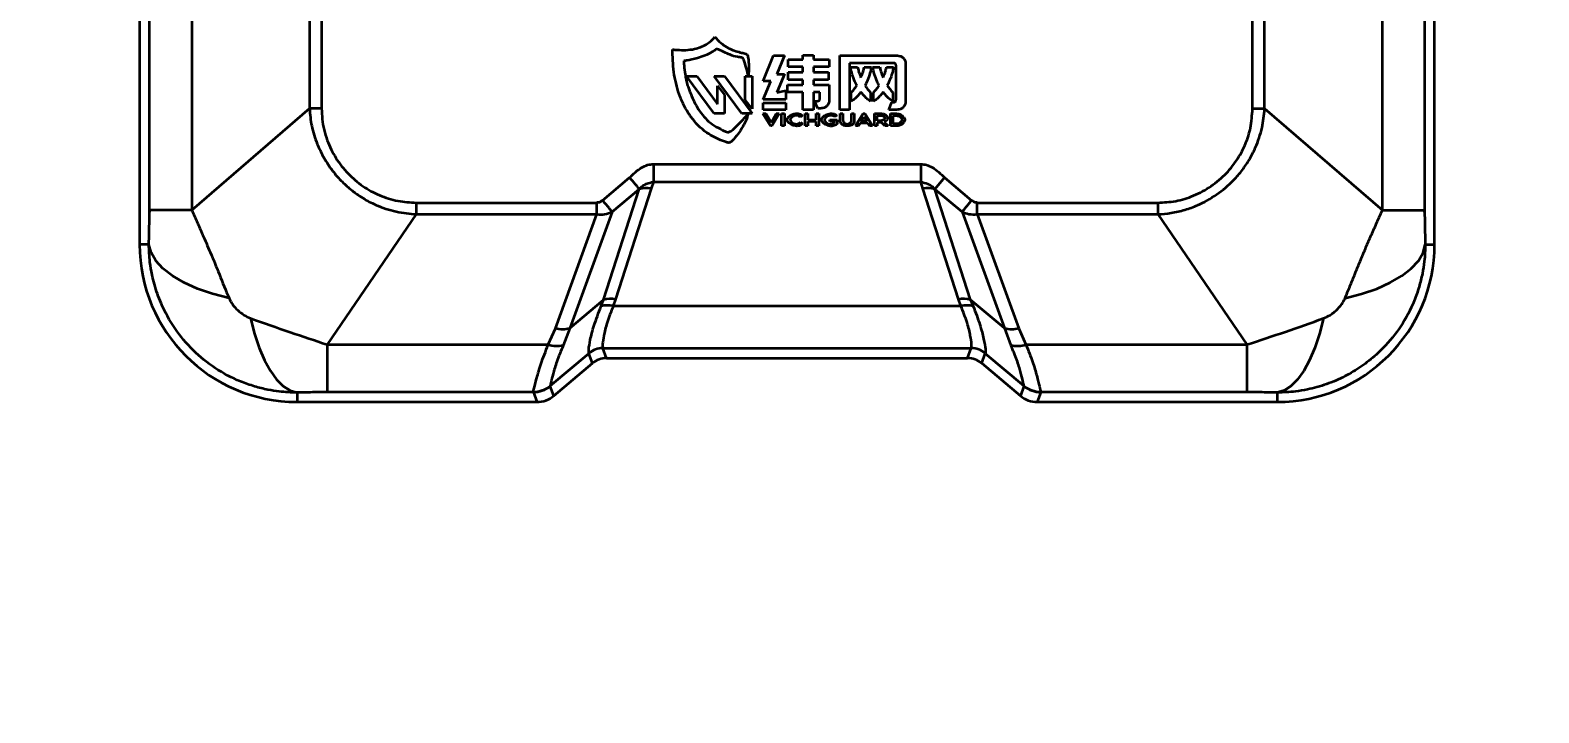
# Model space of a CAD drawing. Header units: millimetres. Extents: x 0 to 420, y 0 to 297.
# Drawn here: x 241.74 to 243.464, y 172.693 to 173.472 of the extents above; entities that cross this region are included whole.
import ezdxf

# ---------------------------------------------------------------- set-up
doc = ezdxf.new("R2010")
doc.units = ezdxf.units.MM
doc.layers.add('尺寸线层', color=150, linetype='Continuous')
doc.styles.add('SLDTEXTSTYLE2', font='TXT', dxfattribs={"width": 0.7})
doc.dimstyles.new('SLDDIMSTYLE0', dxfattribs={"dimtxt": 3.5, "dimasz": 3.302, "dimexe": 0, "dimexo": 0.0625, "dimgap": 0.875, "dimtad": 1, "dimdec": 1, "dimlfac": 100, "dimrnd": 1e-09, "dimzin": 12, "dimdsep": 46, "dimtxsty": 'SLDTEXTSTYLE2', "dimsah": 1, "dimcen": 0.09, "dimadec": 0, "dimazin": 3, "dimtfac": 1, "dimtdec": 3, "dimtofl": 0, "dimtmove": 0, "dimatfit": 3, "dimfxl": 0, "dimfrac": 2, "dimtolj": 1, "dimtzin": 12, "dimarcsym": 0})

# ---------------------------------------------------------------- blocks, each defined once
blk = doc.blocks.new('_D_6')
at = {"layer": '尺寸线层'}
for p, q in [((91.2154, 164.9172), (91.2154, 234.1922)), ((321.3154, 165.1871), (321.3154, 234.1922)), ((321.3154, 233.1922), (91.2154, 233.1922))]:
    blk.add_line(p, q, dxfattribs=at)
for points in [[(91.2154, 233.1922), (94.5174, 232.6842), (94.5174, 233.7002)], [(321.3154, 233.1922), (318.0134, 233.7002), (318.0134, 232.6842)]]:
    blk.add_solid(points, dxfattribs=at)
at = {"layer": '尺寸线层', "insert": (205.1726, 237.704), "char_height": 3.5, "attachment_point": 1, "style": 'SLDTEXTSTYLE2'}
blk.add_mtext('23010', dxfattribs=at)
blk = doc.blocks.new('_D_7')
at = {"layer": '尺寸线层'}
for p, q in [((70.597, 160.4022), (70.597, 246.1922)), ((332.8156, 175.1167), (332.8156, 246.1922)), ((332.8156, 245.1922), (70.597, 245.1922))]:
    blk.add_line(p, q, dxfattribs=at)
for points in [[(70.597, 245.1922), (73.899, 244.6842), (73.899, 245.7002)], [(332.8156, 245.1922), (329.5136, 245.7002), (329.5136, 244.6842)]]:
    blk.add_solid(points, dxfattribs=at)
at = {"layer": '尺寸线层', "insert": (202.8758, 249.704), "char_height": 3.5, "attachment_point": 1, "style": 'SLDTEXTSTYLE2'}
blk.add_mtext('26221.85', dxfattribs=at)

msp = doc.modelspace()

# ---------------------------------------------------------------- linework, layer by layer
at = {"color": 7, "linetype": 'Continuous', "lineweight": 35}
for p, q in [((242.0587, 173.5851), (242.0587, 173.3826)), ((242.0726, 173.5851), (242.0726, 173.3826)), ((243.1364, 173.3826), (243.1364, 173.5951)), ((243.1503, 173.3826), (243.1503, 173.5951)), ((241.9242, 173.5147), (241.9242, 173.2665)), ((243.2848, 173.2665), (243.2848, 173.5147)), ((241.8645, 173.4981), (241.8645, 173.2276)), ((243.3445, 173.2276), (243.3445, 173.4981)), ((241.8759, 173.2665), (241.8759, 173.4939)), ((243.3331, 173.4939), (243.3331, 173.2665)), ((242.5771, 173.414), (242.5891, 173.4431)), ((242.5891, 173.4431), (242.6017, 173.4431)), ((242.6017, 173.4431), (242.5929, 173.4218)), ((242.6058, 173.4303), (242.6058, 173.4387)), ((242.6058, 173.4387), (242.6227, 173.4387)), ((242.6227, 173.4303), (242.6058, 173.4303)), ((242.6227, 173.4436), (242.6346, 173.4436)), ((242.6227, 173.4387), (242.6227, 173.4436)), ((242.6227, 173.4242), (242.6227, 173.4303)), ((242.6346, 173.4436), (242.6346, 173.4387)), ((242.6346, 173.4387), (242.6527, 173.4387)), ((242.6346, 173.4303), (242.6346, 173.4242)), ((242.6527, 173.4303), (242.6346, 173.4303)), ((242.6527, 173.4387), (242.6527, 173.4303)), ((242.6647, 173.4432), (242.7306, 173.4432)), ((242.6647, 173.3814), (242.6647, 173.4432)), ((242.6757, 173.4347), (242.6757, 173.3814)), ((242.7262, 173.4347), (242.6757, 173.4347)), ((242.6769, 173.43), (242.6851, 173.43)), ((242.6927, 173.43), (242.7009, 173.43)), ((242.7023, 173.43), (242.7105, 173.43)), ((242.7182, 173.43), (242.7263, 173.43)), ((242.729, 173.3926), (242.729, 173.4321)), ((242.74, 173.4338), (242.74, 173.3908)), ((242.4896, 173.4195), (242.5014, 173.4195)), ((242.5211, 173.3769), (242.4896, 173.4195)), ((242.5014, 173.4195), (242.5251, 173.3875)), ((242.5211, 173.4195), (242.533, 173.4195)), ((242.5527, 173.3769), (242.5211, 173.4195)), ((242.533, 173.4195), (242.5646, 173.3769)), ((242.5567, 173.4195), (242.5646, 173.4195)), ((242.5567, 173.3928), (242.5567, 173.4195)), ((242.5646, 173.4195), (242.5646, 173.3822)), ((242.5859, 173.414), (242.5771, 173.414)), ((242.5771, 173.3931), (242.5859, 173.414)), ((242.6014, 173.4218), (242.5929, 173.4009)), ((242.5929, 173.4218), (242.6014, 173.4218)), ((242.6058, 173.4242), (242.6227, 173.4242)), ((242.6058, 173.4154), (242.6058, 173.4242)), ((242.6227, 173.4154), (242.6058, 173.4154)), ((242.6227, 173.4097), (242.6227, 173.4154)), ((242.6346, 173.4242), (242.6518, 173.4242)), ((242.6346, 173.4154), (242.6346, 173.4097)), ((242.6518, 173.4154), (242.6346, 173.4154)), ((242.6518, 173.4242), (242.6518, 173.4154)), ((242.5251, 173.4088), (242.533, 173.3982)), ((242.5251, 173.3875), (242.5251, 173.4088)), ((242.533, 173.3982), (242.533, 173.3769)), ((242.6031, 173.3931), (242.5771, 173.3931)), ((242.5929, 173.4009), (242.6031, 173.4033)), ((242.6031, 173.4033), (242.6031, 173.3931)), ((242.605, 173.4097), (242.6227, 173.4097)), ((242.605, 173.4013), (242.605, 173.4097)), ((242.6227, 173.4013), (242.605, 173.4013)), ((242.6227, 173.3814), (242.6227, 173.4013)), ((242.6346, 173.4097), (242.6527, 173.4097)), ((242.6346, 173.4013), (242.6346, 173.3814)), ((242.6419, 173.4013), (242.6346, 173.4013)), ((242.6419, 173.3937), (242.6419, 173.4013)), ((242.6527, 173.4097), (242.6527, 173.3922)), ((242.6778, 173.3908), (242.6778, 173.401)), ((242.7, 173.401), (242.7, 173.3908)), ((242.7032, 173.3908), (242.7032, 173.401)), ((242.7255, 173.401), (242.7255, 173.3908)), ((242.0587, 173.3826), (241.9242, 173.2665)), ((242.0726, 173.3826), (242.0587, 173.3826)), ((242.533, 173.3769), (242.5211, 173.3769)), ((242.5646, 173.3769), (242.5527, 173.3769)), ((242.5646, 173.3822), (242.5567, 173.3928)), ((242.5768, 173.3769), (242.5803, 173.3769)), ((242.5854, 173.3629), (242.5768, 173.3769)), ((242.5771, 173.3891), (242.6031, 173.3891)), ((242.5771, 173.3814), (242.5771, 173.3891)), ((242.6031, 173.3814), (242.5771, 173.3814)), ((242.5803, 173.3769), (242.5862, 173.3669)), ((242.5862, 173.3669), (242.5921, 173.3769)), ((242.5956, 173.3769), (242.587, 173.3629)), ((242.5921, 173.3769), (242.5956, 173.3769)), ((242.5982, 173.3769), (242.6015, 173.3769)), ((242.5982, 173.3629), (242.5982, 173.3769)), ((242.6015, 173.3769), (242.6015, 173.3629)), ((242.6031, 173.3891), (242.6031, 173.3814)), ((242.6346, 173.3814), (242.6227, 173.3814)), ((242.6252, 173.3769), (242.6283, 173.3769)), ((242.6252, 173.3629), (242.6252, 173.3769)), ((242.6283, 173.3769), (242.6283, 173.3699)), ((242.6358, 173.3913), (242.6393, 173.3913)), ((242.6395, 173.3829), (242.6358, 173.3913)), ((242.6376, 173.3769), (242.6407, 173.3769)), ((242.6376, 173.3699), (242.6376, 173.3769)), ((242.6433, 173.3829), (242.6395, 173.3829)), ((242.6407, 173.3769), (242.6407, 173.3629)), ((242.6757, 173.3814), (242.6647, 173.3814)), ((242.6652, 173.3769), (242.6684, 173.3769)), ((242.6652, 173.3685), (242.6652, 173.3769)), ((242.6684, 173.3769), (242.6684, 173.3691)), ((242.6782, 173.3769), (242.6813, 173.3769)), ((242.6782, 173.3691), (242.6782, 173.3769)), ((242.6813, 173.3769), (242.6813, 173.3685)), ((242.6828, 173.3629), (242.6916, 173.3769)), ((242.6916, 173.3769), (242.6932, 173.3769)), ((242.6932, 173.3769), (242.702, 173.3629)), ((242.7044, 173.3769), (242.7123, 173.3769)), ((242.7044, 173.3629), (242.7044, 173.3769)), ((242.7209, 173.3814), (242.7244, 173.3899)), ((242.7306, 173.3814), (242.7209, 173.3814)), ((242.7226, 173.3769), (242.7297, 173.3769)), ((242.7226, 173.3629), (242.7226, 173.3769)), ((242.7244, 173.3899), (242.7262, 173.3899)), ((243.1364, 173.3826), (243.1503, 173.3826)), ((243.1503, 173.3826), (243.2848, 173.2665)), ((242.587, 173.3629), (242.5854, 173.3629)), ((242.6015, 173.3629), (242.5982, 173.3629)), ((242.6222, 173.3743), (242.6197, 173.3728)), ((242.6197, 173.367), (242.6222, 173.3654)), ((242.6283, 173.3629), (242.6252, 173.3629)), ((242.6283, 173.3699), (242.6376, 173.3699)), ((242.6283, 173.3679), (242.6283, 173.3629)), ((242.6376, 173.3679), (242.6283, 173.3679)), ((242.6376, 173.3629), (242.6376, 173.3679)), ((242.6407, 173.3629), (242.6376, 173.3629)), ((242.6534, 173.3698), (242.6619, 173.3698)), ((242.6534, 173.3678), (242.6534, 173.3698)), ((242.6586, 173.3678), (242.6534, 173.3678)), ((242.6586, 173.366), (242.6586, 173.3678)), ((242.6612, 173.375), (242.6592, 173.3733)), ((242.6619, 173.3698), (242.6619, 173.3648)), ((242.6862, 173.3629), (242.6828, 173.3629)), ((242.688, 173.366), (242.6862, 173.3629)), ((242.6967, 173.366), (242.688, 173.366)), ((242.6892, 173.368), (242.6924, 173.3734)), ((242.6956, 173.368), (242.6892, 173.368)), ((242.6924, 173.3734), (242.6956, 173.368)), ((242.6986, 173.3629), (242.6967, 173.366)), ((242.702, 173.3629), (242.6986, 173.3629)), ((242.7076, 173.3629), (242.7044, 173.3629)), ((242.7076, 173.3687), (242.7076, 173.3748)), ((242.7076, 173.3748), (242.7118, 173.3748)), ((242.7113, 173.3687), (242.7076, 173.3687)), ((242.7076, 173.3668), (242.7076, 173.3629)), ((242.7114, 173.3668), (242.7076, 173.3668)), ((242.7161, 173.3629), (242.7123, 173.3668)), ((242.7155, 173.3673), (242.72, 173.3629)), ((242.72, 173.3629), (242.7161, 173.3629)), ((242.7303, 173.3629), (242.7226, 173.3629)), ((242.7258, 173.3651), (242.7258, 173.3747)), ((242.7258, 173.3747), (242.7297, 173.3747)), ((242.73, 173.3651), (242.7258, 173.3651)), ((242.4518, 173.3193), (242.4518, 173.299)), ((242.4518, 173.3193), (242.7573, 173.3193)), ((242.7573, 173.3193), (242.7573, 173.299)), ((242.3936, 173.2778), (242.4245, 173.3038)), ((242.3949, 173.1642), (242.4355, 173.2907)), ((242.4046, 173.2647), (242.4355, 173.2907)), ((242.4493, 173.2913), (242.4086, 173.1648)), ((242.4518, 173.299), (242.4493, 173.2913)), ((242.4518, 173.299), (242.7573, 173.299)), ((242.7598, 173.2913), (242.7573, 173.299)), ((242.8004, 173.1648), (242.7598, 173.2913)), ((242.7845, 173.3038), (242.7735, 173.2907)), ((242.7735, 173.2907), (242.8045, 173.2647)), ((242.8142, 173.1642), (242.7735, 173.2907)), ((242.7845, 173.3038), (242.8154, 173.2778)), ((242.1807, 173.2751), (242.1807, 173.2619)), ((242.1807, 173.2751), (242.3871, 173.2751)), ((242.3871, 173.2619), (242.3871, 173.2751)), ((242.8219, 173.2751), (243.0284, 173.2751)), ((243.0284, 173.2751), (243.0284, 173.2619)), ((242.1807, 173.2619), (242.0791, 173.1131)), ((242.1807, 173.2619), (242.3871, 173.2619)), ((242.3397, 173.1316), (242.3871, 173.2619)), ((242.4046, 173.2647), (242.3562, 173.1317)), ((242.8045, 173.2647), (242.8529, 173.1317)), ((242.8219, 173.2619), (243.0284, 173.2619)), ((242.8219, 173.2619), (242.8693, 173.1316)), ((243.0284, 173.2619), (243.1299, 173.1131)), ((243.2848, 173.2665), (243.3331, 173.2665)), ((241.8752, 173.2276), (241.8645, 173.2276)), ((243.3338, 173.2276), (243.3445, 173.2276)), ((242.3562, 173.1317), (242.3949, 173.1642)), ((242.392, 173.1569), (242.3949, 173.1642)), ((242.4086, 173.1648), (242.4059, 173.1572)), ((242.4059, 173.1572), (242.8031, 173.1572)), ((242.8031, 173.1572), (242.8004, 173.1648)), ((242.8529, 173.1317), (242.8142, 173.1642)), ((242.8142, 173.1642), (242.8171, 173.1569)), ((242.3315, 173.1131), (242.3397, 173.1316)), ((242.3562, 173.1317), (242.3488, 173.1122)), ((242.8529, 173.1317), (242.8603, 173.1122)), ((242.8693, 173.1316), (242.8775, 173.1131)), ((242.0791, 173.1131), (242.3315, 173.1131)), ((242.0791, 173.1131), (242.0791, 173.0587)), ((242.3338, 173.0661), (242.378, 173.1031)), ((242.378, 173.1031), (242.378, 173.1032)), ((242.3821, 173.0918), (242.378, 173.1031)), ((242.394, 173.1091), (242.815, 173.1091)), ((242.394, 173.1091), (242.394, 173.109)), ((242.3982, 173.0976), (242.394, 173.109)), ((242.8108, 173.0976), (242.815, 173.109)), ((242.815, 173.1091), (242.815, 173.109)), ((242.8269, 173.0918), (242.831, 173.1031)), ((242.8311, 173.1032), (242.831, 173.1031)), ((242.831, 173.1031), (242.8752, 173.0661)), ((242.8775, 173.1131), (243.1299, 173.1131)), ((243.1299, 173.1131), (243.1299, 173.0587)), ((242.3379, 173.0546), (242.3821, 173.0918)), ((242.3982, 173.0976), (242.8108, 173.0976)), ((242.8269, 173.0918), (242.8712, 173.0546)), ((242.3338, 173.0658), (242.3338, 173.0661)), ((242.3379, 173.0546), (242.3338, 173.0658)), ((242.8752, 173.0658), (242.8712, 173.0546)), ((242.8752, 173.0661), (242.8752, 173.0658)), ((242.0445, 173.0583), (242.0445, 173.0476)), ((242.3146, 173.0587), (242.0791, 173.0587)), ((242.3146, 173.0587), (242.3146, 173.0591)), ((242.3146, 173.0587), (242.3186, 173.0476)), ((242.8945, 173.0587), (242.8904, 173.0476)), ((242.8945, 173.0591), (242.8945, 173.0587)), ((243.1299, 173.0587), (242.8945, 173.0587)), ((243.1645, 173.0583), (243.1645, 173.0476)), ((242.0445, 173.0476), (242.3186, 173.0476)), ((242.8904, 173.0476), (243.1645, 173.0476))]:
    msp.add_line(p, q, dxfattribs=at)
at = {"color": 7, "linetype": 'Continuous', "lineweight": 35, "flags": 128}
for points in [[(241.9668, 173.166), (241.9479, 173.1709), (241.9306, 173.1769), (241.9152, 173.1839), (241.902, 173.1916), (241.8912, 173.2), (241.883, 173.2089), (241.8777, 173.2182), (241.8752, 173.2276)], [(243.2422, 173.166), (243.2611, 173.1709), (243.2784, 173.1769), (243.2938, 173.1839), (243.3071, 173.1916), (243.3178, 173.2), (243.326, 173.2089), (243.3313, 173.2182), (243.3338, 173.2276)], [(241.9914, 173.1431), (241.9959, 173.1255), (242.0012, 173.1095), (242.0073, 173.0952), (242.014, 173.083), (242.0211, 173.0731), (242.0287, 173.0656), (242.0365, 173.0606), (242.0445, 173.0583)], [(243.2176, 173.1431), (243.2131, 173.1255), (243.2078, 173.1095), (243.2017, 173.0952), (243.1951, 173.083), (243.1879, 173.0731), (243.1803, 173.0656), (243.1725, 173.0606), (243.1645, 173.0583)]]:
    msp.add_lwpolyline(points, dxfattribs=at)
at = {"color": 7, "linetype": 'Continuous', "lineweight": 35}
for centre, radius, start, end in [((242.4436, 173.2617), 0.0302, 79.2033, 105.5504), ((242.7654, 173.2617), 0.0302, 74.4498, 100.7965), ((242.0445, 173.2276), 0.18, 180, 270), ((243.1645, 173.2276), 0.18, 270, 0), ((242.3995, 173.1287), 0.0292, 77.3355, 105.0062), ((242.4029, 173.1351), 0.0302, 79.2034, 105.5503), ((242.8061, 173.1351), 0.0302, 74.4497, 100.7966), ((242.8095, 173.1287), 0.0292, 74.9938, 102.6645), ((242.3476, 173.1671), 0.0363, 257.3368, 283.5701), ((242.8614, 173.1671), 0.0363, 256.4299, 282.6632), ((242.3416, 173.1445), 0.033, 252.1572, 282.5019), ((242.394, 173.084), 0.025, 90.0933, 129.9643), ((242.3941, 173.084), 0.025, 90.0586, 129.9414), ((242.815, 173.084), 0.025, 50.0357, 89.9067), ((242.815, 173.084), 0.025, 50.0586, 89.9414), ((242.8674, 173.1445), 0.033, 257.4981, 287.8428), ((242.3146, 173.0891), 0.03, 269.859, 309.7499), ((242.3145, 173.0888), 0.03, 270.0586, 309.9414), ((242.8944, 173.0891), 0.03, 230.2501, 270.141), ((242.8945, 173.0888), 0.03, 230.0586, 269.9414)]:
    msp.add_arc(centre, radius, start, end, dxfattribs=at)
for centre, major_axis, start_param, end_param in [((242.3982, 173.0726), (-0.0086, 0.0235), 5.934618, 6.631752), ((242.8108, 173.0726), (-0.0086, -0.0235), 2.793026, 3.49016), ((242.3186, 173.0776), (-0.0103, 0.0282), 2.793026, 3.49016), ((242.8904, 173.0776), (-0.0103, -0.0282), 5.934618, 6.631752)]:
    msp.add_ellipse(centre, major_axis=major_axis, ratio=0.998448, start_param=start_param, end_param=end_param, dxfattribs=at)
for points, knots in [([(242.4737, 173.4501), (242.4753, 173.45), (242.4837, 173.4492), (242.4946, 173.4494), (242.5079, 173.4533), (242.516, 173.4581), (242.5207, 173.4629), (242.5221, 173.4645)], [0, 0, 0, 0, 0.095059, 0.477947, 0.614031, 0.878763, 1, 1, 1, 1]), ([(242.5221, 173.4645), (242.5232, 173.4632), (242.5281, 173.4577), (242.5381, 173.4504), (242.5481, 173.4477), (242.5526, 173.4464)], [0, 0, 0, 0, 0.138986, 0.611917, 1, 1, 1, 1]), ([(242.4735, 173.4476), (242.4735, 173.4478), (242.4735, 173.4483), (242.4736, 173.4491), (242.4736, 173.4497), (242.4737, 173.4501)], [0, 0, 0, 0, 0.252501, 0.504816, 1, 1, 1, 1]), ([(242.5354, 173.3441), (242.5338, 173.3446), (242.5259, 173.3473), (242.5107, 173.3552), (242.4966, 173.3694), (242.4876, 173.3841), (242.4821, 173.396), (242.4782, 173.4083), (242.4744, 173.4255), (242.4739, 173.4387), (242.4735, 173.4476)], [0, 0, 0, 0, 0.03865, 0.194338, 0.392706, 0.493149, 0.593544, 0.693896, 0.794211, 1, 1, 1, 1]), ([(242.5231, 173.4502), (242.5218, 173.4492), (242.5179, 173.4464), (242.5109, 173.443), (242.5009, 173.4398), (242.4937, 173.4383), (242.4894, 173.4374)], [0, 0, 0, 0, 0.137822, 0.39048, 0.642641, 1, 1, 1, 1]), ([(242.5262, 173.45), (242.5258, 173.4502), (242.525, 173.4504), (242.5241, 173.4505), (242.5235, 173.4504), (242.5232, 173.4502), (242.5231, 173.4502)], [0, 0, 0, 0, 0.465921, 0.719479, 0.884635, 1, 1, 1, 1]), ([(242.5529, 173.4409), (242.5512, 173.4411), (242.5465, 173.4416), (242.5375, 173.4446), (242.5305, 173.448), (242.5262, 173.45)], [0, 0, 0, 0, 0.177002, 0.501951, 1, 1, 1, 1]), ([(242.5526, 173.4464), (242.5543, 173.4462), (242.5563, 173.4459), (242.5585, 173.4447), (242.5594, 173.4434), (242.5605, 173.4387), (242.5609, 173.4307), (242.5606, 173.4235), (242.5605, 173.4199)], [0, 0, 0, 0, 0.160025, 0.196998, 0.234195, 0.311686, 0.649476, 1, 1, 1, 1]), ([(242.4894, 173.4374), (242.489, 173.4373), (242.4883, 173.4372), (242.4873, 173.437), (242.4867, 173.437), (242.4864, 173.437)], [0, 0, 0, 0, 0.400257, 0.699592, 1, 1, 1, 1]), ([(242.4864, 173.437), (242.4865, 173.4353), (242.4869, 173.4303), (242.4877, 173.4231), (242.4892, 173.4154), (242.4904, 173.411), (242.4909, 173.4088)], [0, 0, 0, 0, 0.174669, 0.524102, 0.761562, 1, 1, 1, 1]), ([(242.5552, 173.4383), (242.555, 173.4388), (242.5546, 173.4396), (242.5539, 173.4404), (242.5533, 173.4408), (242.553, 173.4409), (242.5529, 173.4409)], [0, 0, 0, 0, 0.4140445, 0.7491204, 0.8856781, 1, 1, 1, 1]), ([(242.5605, 173.4199), (242.56, 173.4215), (242.5591, 173.4247), (242.5574, 173.4309), (242.556, 173.4354), (242.5552, 173.4383)], [0, 0, 0, 0, 0.261065, 0.522123, 1, 1, 1, 1]), ([(242.6842, 173.4091), (242.6835, 173.4106), (242.6815, 173.4147), (242.6788, 173.4216), (242.6776, 173.4272), (242.6769, 173.43)], [0, 0, 0, 0, 0.225098, 0.610129, 1, 1, 1, 1]), ([(242.6851, 173.43), (242.6854, 173.4284), (242.6861, 173.4255), (242.6876, 173.4216), (242.6885, 173.4192), (242.6889, 173.418)], [0, 0, 0, 0, 0.397021, 0.698347, 1, 1, 1, 1]), ([(242.6889, 173.418), (242.6895, 173.4196), (242.6906, 173.4223), (242.6919, 173.4263), (242.6924, 173.4288), (242.6927, 173.43)], [0, 0, 0, 0, 0.396668, 0.697235, 1, 1, 1, 1]), ([(242.7009, 173.43), (242.7006, 173.4284), (242.6996, 173.424), (242.6973, 173.4169), (242.6949, 173.4117), (242.6936, 173.4091)], [0, 0, 0, 0, 0.225279, 0.610555, 1, 1, 1, 1]), ([(242.7096, 173.4091), (242.7089, 173.4106), (242.7069, 173.4147), (242.7042, 173.4216), (242.7029, 173.4272), (242.7023, 173.43)], [0, 0, 0, 0, 0.225097, 0.610128, 1, 1, 1, 1]), ([(242.7105, 173.43), (242.7109, 173.4284), (242.7115, 173.4255), (242.7129, 173.4216), (242.7138, 173.4192), (242.7143, 173.418)], [0, 0, 0, 0, 0.397481, 0.698479, 1, 1, 1, 1]), ([(242.7143, 173.418), (242.7149, 173.4196), (242.7161, 173.4223), (242.7174, 173.4263), (242.7179, 173.4288), (242.7182, 173.43)], [0, 0, 0, 0, 0.395845, 0.696793, 1, 1, 1, 1]), ([(242.7263, 173.43), (242.726, 173.4284), (242.725, 173.424), (242.7227, 173.4169), (242.7202, 173.4117), (242.719, 173.4091)], [0, 0, 0, 0, 0.22528, 0.610558, 1, 1, 1, 1]), ([(242.729, 173.4321), (242.7289, 173.4324), (242.7289, 173.433), (242.7284, 173.4338), (242.7277, 173.4344), (242.727, 173.4347), (242.7265, 173.4347), (242.7262, 173.4347)], [0, 0, 0, 0, 0.215909, 0.431679, 0.642748, 0.836136, 1, 1, 1, 1]), ([(242.7306, 173.4432), (242.7317, 173.4431), (242.7339, 173.4429), (242.7367, 173.4412), (242.7388, 173.4388), (242.7399, 173.4362), (242.74, 173.4345), (242.74, 173.4338)], [0, 0, 0, 0, 0.220827, 0.440436, 0.651052, 0.864309, 1, 1, 1, 1]), ([(242.4909, 173.4088), (242.4915, 173.4072), (242.4942, 173.3993), (242.4989, 173.3885), (242.5061, 173.3772), (242.5151, 173.3667), (242.5254, 173.3606), (242.5338, 173.3567), (242.5364, 173.3558), (242.5385, 173.3559), (242.5415, 173.3573), (242.5485, 173.3643), (242.5548, 173.3709), (242.5597, 173.3759)], [0, 0, 0, 0, 0.048169, 0.241379, 0.33788, 0.433916, 0.639701, 0.675797, 0.701807, 0.718369, 0.734888, 0.796355, 1, 1, 1, 1]), ([(242.6393, 173.3913), (242.6396, 173.3913), (242.6403, 173.3913), (242.6411, 173.3917), (242.6416, 173.3923), (242.6419, 173.393), (242.6419, 173.3935), (242.6419, 173.3937)], [0, 0, 0, 0, 0.272758, 0.457842, 0.644353, 0.8509, 1, 1, 1, 1]), ([(242.6778, 173.401), (242.6789, 173.4022), (242.6807, 173.4041), (242.6827, 173.4069), (242.6837, 173.4084), (242.6842, 173.4091)], [0, 0, 0, 0, 0.482099, 0.740834, 1, 1, 1, 1]), ([(242.6889, 173.4015), (242.6879, 173.4002), (242.6858, 173.3975), (242.6821, 173.3938), (242.6792, 173.3918), (242.6778, 173.3908)], [0, 0, 0, 0, 0.322168, 0.658364, 1, 1, 1, 1]), ([(242.7, 173.3908), (242.6986, 173.3917), (242.6959, 173.3937), (242.6922, 173.3974), (242.69, 173.4001), (242.6889, 173.4015)], [0, 0, 0, 0, 0.323845, 0.659773, 1, 1, 1, 1]), ([(242.6936, 173.4091), (242.6946, 173.4077), (242.696, 173.4056), (242.6982, 173.4029), (242.6994, 173.4016), (242.7, 173.401)], [0, 0, 0, 0, 0.48414, 0.741719, 1, 1, 1, 1]), ([(242.7032, 173.401), (242.7044, 173.4022), (242.7061, 173.4041), (242.7081, 173.4069), (242.7091, 173.4084), (242.7096, 173.4091)], [0, 0, 0, 0, 0.484106, 0.741689, 1, 1, 1, 1]), ([(242.7143, 173.4015), (242.7133, 173.4002), (242.7112, 173.3975), (242.7075, 173.3938), (242.7047, 173.3918), (242.7032, 173.3908)], [0, 0, 0, 0, 0.3235861, 0.6593227, 1, 1, 1, 1]), ([(242.7255, 173.3908), (242.7241, 173.3917), (242.7213, 173.3937), (242.7176, 173.3973), (242.7154, 173.4001), (242.7143, 173.4015)], [0, 0, 0, 0, 0.322508, 0.65906, 1, 1, 1, 1]), ([(242.719, 173.4091), (242.72, 173.4077), (242.7214, 173.4056), (242.7236, 173.4029), (242.7248, 173.4016), (242.7255, 173.401)], [0, 0, 0, 0, 0.481223, 0.740091, 1, 1, 1, 1]), ([(242.0587, 173.3826), (242.0593, 173.376), (242.0607, 173.3622), (242.0665, 173.3439), (242.0743, 173.3273), (242.0833, 173.3133), (242.094, 173.3008), (242.1061, 173.2896), (242.1194, 173.2802), (242.1368, 173.2712), (242.1571, 173.2642), (242.173, 173.2627), (242.1807, 173.2619)], [0, 0, 0, 0, 0.105818, 0.221247, 0.303726, 0.397637, 0.486458, 0.56599, 0.660847, 0.744444, 0.877991, 1, 1, 1, 1]), ([(242.0726, 173.3826), (242.0728, 173.3786), (242.073, 173.3705), (242.0752, 173.3583), (242.0798, 173.3432), (242.0883, 173.3258), (242.1023, 173.3081), (242.1192, 173.2936), (242.1385, 173.2831), (242.1592, 173.2764), (242.1736, 173.2755), (242.1807, 173.2751)], [0, 0, 0, 0, 0.070722, 0.143758, 0.21913, 0.352151, 0.485358, 0.616819, 0.745052, 0.874872, 1, 1, 1, 1]), ([(242.5597, 173.3759), (242.5593, 173.3743), (242.5581, 173.3694), (242.554, 173.3619), (242.5484, 173.3532), (242.5437, 173.348), (242.5413, 173.3454)], [0, 0, 0, 0, 0.138868, 0.417722, 0.706333, 1, 1, 1, 1]), ([(242.6222, 173.3654), (242.6212, 173.3647), (242.6193, 173.3632), (242.6157, 173.3625), (242.6119, 173.3631), (242.6086, 173.3646), (242.6062, 173.3666), (242.6051, 173.3681), (242.6047, 173.3695), (242.6048, 173.3709), (242.6056, 173.3725), (242.6076, 173.3745), (242.611, 173.3764), (242.6151, 173.3773), (242.6188, 173.3766), (242.621, 173.3754), (242.622, 173.3745), (242.6222, 173.3743)], [0, 0, 0, 0, 0.08519, 0.168963, 0.246186, 0.360946, 0.418211, 0.462463, 0.491745, 0.521214, 0.557381, 0.617071, 0.720017, 0.827682, 0.905205, 0.982624, 1, 1, 1, 1]), ([(242.6527, 173.3922), (242.6526, 173.3911), (242.6524, 173.389), (242.6507, 173.3862), (242.6483, 173.3841), (242.6457, 173.383), (242.644, 173.3829), (242.6433, 173.3829)], [0, 0, 0, 0, 0.2182785, 0.4351494, 0.6441626, 0.864466, 1, 1, 1, 1]), ([(242.6619, 173.3648), (242.6603, 173.364), (242.6576, 173.3626), (242.6529, 173.3626), (242.6489, 173.3641), (242.6461, 173.366), (242.6446, 173.3677), (242.644, 173.369), (242.6439, 173.3702), (242.6443, 173.3715), (242.6454, 173.3732), (242.6481, 173.3753), (242.6519, 173.3769), (242.6561, 173.3772), (242.6591, 173.3763), (242.6606, 173.3753), (242.6612, 173.375)], [0, 0, 0, 0, 0.120432, 0.213162, 0.331684, 0.413005, 0.455865, 0.488872, 0.514902, 0.540892, 0.583063, 0.658706, 0.781016, 0.867724, 0.954736, 1, 1, 1, 1]), ([(242.7123, 173.3769), (242.7131, 173.3768), (242.715, 173.3766), (242.7171, 173.3754), (242.7186, 173.3741), (242.7193, 173.373), (242.7195, 173.3719), (242.7193, 173.3708), (242.7186, 173.3694), (242.7173, 173.368), (242.7161, 173.3675), (242.7155, 173.3673)], [0, 0, 0, 0, 0.147974, 0.353463, 0.450206, 0.530143, 0.591907, 0.65363, 0.750939, 0.887099, 1, 1, 1, 1]), ([(242.7262, 173.3899), (242.7266, 173.3899), (242.7272, 173.39), (242.7281, 173.3905), (242.7287, 173.3912), (242.7289, 173.3919), (242.729, 173.3924), (242.729, 173.3926)], [0, 0, 0, 0, 0.23459, 0.46963, 0.6837, 0.878789, 1, 1, 1, 1]), ([(242.7297, 173.3769), (242.7305, 173.3768), (242.7328, 173.3765), (242.7356, 173.375), (242.7377, 173.3731), (242.7387, 173.3715), (242.7391, 173.37), (242.7389, 173.3685), (242.7379, 173.3667), (242.7358, 173.3647), (242.7331, 173.3632), (242.731, 173.363), (242.7303, 173.3629)], [0, 0, 0, 0, 0.103068, 0.272975, 0.380129, 0.450745, 0.504132, 0.557726, 0.630958, 0.750137, 0.907593, 1, 1, 1, 1]), ([(242.74, 173.3908), (242.7399, 173.3897), (242.7397, 173.3876), (242.7381, 173.3848), (242.7357, 173.3827), (242.733, 173.3816), (242.7313, 173.3815), (242.7306, 173.3814)], [0, 0, 0, 0, 0.2170333, 0.4326676, 0.6405791, 0.8596486, 1, 1, 1, 1]), ([(243.0284, 173.2751), (243.0352, 173.2755), (243.049, 173.2763), (243.0698, 173.2828), (243.0863, 173.2916), (243.0985, 173.301), (243.1092, 173.3111), (243.1198, 173.3248), (243.1289, 173.3423), (243.1351, 173.3615), (243.1359, 173.3752), (243.1364, 173.3826)], [0, 0, 0, 0, 0.120461, 0.246403, 0.382818, 0.450919, 0.519058, 0.644752, 0.756806, 0.869265, 1, 1, 1, 1]), ([(243.0284, 173.2619), (243.0334, 173.2623), (243.0438, 173.2632), (243.059, 173.2667), (243.0767, 173.2731), (243.096, 173.2839), (243.1129, 173.2982), (243.125, 173.3124), (243.1333, 173.3248), (243.1413, 173.3407), (243.148, 173.36), (243.1496, 173.3753), (243.1503, 173.3826)], [0, 0, 0, 0, 0.080728, 0.166845, 0.247263, 0.380655, 0.517772, 0.598864, 0.677745, 0.754478, 0.883127, 1, 1, 1, 1]), ([(242.6197, 173.3728), (242.6191, 173.3733), (242.6179, 173.3743), (242.6157, 173.3749), (242.6132, 173.3747), (242.611, 173.3737), (242.6093, 173.3724), (242.6084, 173.3712), (242.6081, 173.3702), (242.6082, 173.3692), (242.6087, 173.368), (242.6101, 173.3666), (242.6123, 173.3654), (242.615, 173.3648), (242.6174, 173.3653), (242.6188, 173.3661), (242.6195, 173.3668), (242.6197, 173.367)], [0, 0, 0, 0, 0.079836, 0.158698, 0.232948, 0.337554, 0.41275, 0.456024, 0.489191, 0.522624, 0.56103, 0.622793, 0.723203, 0.826712, 0.901133, 0.975506, 1, 1, 1, 1]), ([(242.6592, 173.3733), (242.6584, 173.3737), (242.657, 173.3746), (242.6545, 173.3749), (242.652, 173.3744), (242.6498, 173.3734), (242.6483, 173.3722), (242.6476, 173.3711), (242.6472, 173.3701), (242.6473, 173.3692), (242.6479, 173.368), (242.6492, 173.3666), (242.6514, 173.3653), (242.6542, 173.3646), (242.6566, 173.365), (242.658, 173.3657), (242.6586, 173.366)], [0, 0, 0, 0, 0.08987, 0.176538, 0.263027, 0.362446, 0.423179, 0.470099, 0.500982, 0.532068, 0.57022, 0.633522, 0.742023, 0.836258, 0.931198, 1, 1, 1, 1]), ([(242.6813, 173.3685), (242.6813, 173.3681), (242.6812, 173.367), (242.6804, 173.3655), (242.679, 173.3641), (242.6768, 173.363), (242.6736, 173.3627), (242.6704, 173.3628), (242.6678, 173.3639), (242.6662, 173.3654), (242.6654, 173.367), (242.6653, 173.3681), (242.6652, 173.3685)], [0, 0, 0, 0, 0.057396, 0.142461, 0.228893, 0.320305, 0.471061, 0.658867, 0.756094, 0.853964, 0.944424, 1, 1, 1, 1]), ([(242.6684, 173.3691), (242.6684, 173.3687), (242.6685, 173.368), (242.6692, 173.3668), (242.6705, 173.3657), (242.6721, 173.365), (242.6739, 173.3649), (242.6756, 173.3654), (242.6769, 173.3663), (242.6778, 173.3675), (242.6781, 173.3684), (242.6782, 173.3689), (242.6782, 173.3691)], [0, 0, 0, 0, 0.075155, 0.16832, 0.291124, 0.415852, 0.54785, 0.661465, 0.788026, 0.890381, 0.967538, 1, 1, 1, 1]), ([(242.7118, 173.3748), (242.7123, 173.3747), (242.713, 173.3747), (242.7138, 173.3743), (242.7144, 173.374), (242.7148, 173.3737), (242.7151, 173.3734), (242.7156, 173.373), (242.7159, 173.3725), (242.7161, 173.372), (242.716, 173.3716), (242.716, 173.3713), (242.7158, 173.3709), (242.7155, 173.3705), (242.7152, 173.3702), (242.7149, 173.37), (242.7145, 173.3697), (242.7141, 173.3695), (242.7138, 173.3693), (242.7134, 173.3692), (242.713, 173.369), (242.7126, 173.3689), (242.7122, 173.3688), (242.7118, 173.3687), (242.7115, 173.3687), (242.7113, 173.3687)], [0, 0, 0, 0, 0.104931, 0.188559, 0.230252, 0.271948, 0.313654, 0.355384, 0.425825, 0.468883, 0.490273, 0.510955, 0.563746, 0.591003, 0.644663, 0.671402, 0.698138, 0.751654, 0.778385, 0.805115, 0.858613, 0.885344, 0.912077, 0.955815, 1, 1, 1, 1]), ([(242.7123, 173.3668), (242.7122, 173.3668), (242.7121, 173.3668), (242.7118, 173.3668), (242.7116, 173.3668), (242.7114, 173.3668)], [0, 0, 0, 0, 0.253407, 0.506797, 1, 1, 1, 1]), ([(242.7297, 173.3747), (242.7303, 173.3746), (242.7318, 173.3744), (242.7336, 173.3734), (242.735, 173.372), (242.7357, 173.3709), (242.7359, 173.3699), (242.7357, 173.3688), (242.7349, 173.3675), (242.7335, 173.3662), (242.7317, 173.3653), (242.7305, 173.3651), (242.73, 173.3651)], [0, 0, 0, 0, 0.107522, 0.269023, 0.38047, 0.452163, 0.50862, 0.565188, 0.646662, 0.775363, 0.910485, 1, 1, 1, 1]), ([(242.5413, 173.3454), (242.5408, 173.3449), (242.5399, 173.3441), (242.5383, 173.3436), (242.5369, 173.3437), (242.5359, 173.3439), (242.5354, 173.3441)], [0, 0, 0, 0, 0.319453, 0.543111, 0.766311, 1, 1, 1, 1]), ([(242.4245, 173.3038), (242.4289, 173.308), (242.435, 173.3139), (242.4448, 173.3187), (242.4495, 173.3191), (242.4518, 173.3193)], [0, 0, 0, 0, 0.558619, 0.78934, 1, 1, 1, 1]), ([(242.7573, 173.3193), (242.7595, 173.3191), (242.7642, 173.3187), (242.774, 173.3139), (242.7801, 173.308), (242.7845, 173.3038)], [0, 0, 0, 0, 0.209288, 0.438923, 1, 1, 1, 1]), ([(242.4245, 173.3038), (242.4256, 173.3025), (242.4278, 173.2999), (242.4309, 173.2962), (242.4336, 173.293), (242.4349, 173.2915), (242.4355, 173.2907)], [0, 0, 0, 0, 0.245848, 0.5, 0.754152, 1, 1, 1, 1]), ([(242.4355, 173.2907), (242.4368, 173.292), (242.4392, 173.2944), (242.4447, 173.2974), (242.449, 173.2984), (242.4518, 173.299)], [0, 0, 0, 0, 0.294463, 0.547852, 1, 1, 1, 1]), ([(242.7573, 173.299), (242.76, 173.2984), (242.7643, 173.2974), (242.7698, 173.2944), (242.7722, 173.292), (242.7735, 173.2907)], [0, 0, 0, 0, 0.4521486, 0.7055371, 1, 1, 1, 1]), ([(242.3936, 173.2778), (242.3926, 173.2771), (242.3911, 173.276), (242.3888, 173.2752), (242.3877, 173.2752), (242.3871, 173.2751)], [0, 0, 0, 0, 0.521782, 0.769325, 1, 1, 1, 1]), ([(242.3936, 173.2778), (242.3947, 173.2765), (242.3969, 173.2739), (242.4, 173.2702), (242.4027, 173.267), (242.4039, 173.2655), (242.4046, 173.2647)], [0, 0, 0, 0, 0.245849, 0.500001, 0.754152, 1, 1, 1, 1]), ([(242.8045, 173.2647), (242.8051, 173.2655), (242.8064, 173.267), (242.8091, 173.2702), (242.8122, 173.2739), (242.8144, 173.2765), (242.8154, 173.2778)], [0, 0, 0, 0, 0.245847, 0.499999, 0.754151, 1, 1, 1, 1]), ([(242.8219, 173.2751), (242.8214, 173.2752), (242.8202, 173.2752), (242.8179, 173.276), (242.8165, 173.2771), (242.8154, 173.2778)], [0, 0, 0, 0, 0.2320615, 0.4784527, 1, 1, 1, 1]), ([(242.8219, 173.2619), (242.8219, 173.2639), (242.8219, 173.2679), (242.8219, 173.2727), (242.8219, 173.2751)], [0, 0, 0, 0, 0.506963, 1, 1, 1, 1]), ([(241.8752, 173.2276), (241.8754, 173.2365), (241.8757, 173.2477), (241.8759, 173.2605), (241.8759, 173.2644), (241.8759, 173.2659), (241.8759, 173.2665)], [0, 0, 0, 0, 0.712288, 0.891315, 0.960245, 1, 1, 1, 1]), ([(241.8761, 173.2665), (241.8761, 173.2664), (241.876, 173.2663), (241.876, 173.2656), (241.8759, 173.2648), (241.8759, 173.2643)], [0, 0, 0, 0, 0.207126, 0.438229, 1, 1, 1, 1]), ([(241.9242, 173.2665), (241.9175, 173.2665), (241.9039, 173.2665), (241.8892, 173.2665), (241.8791, 173.2665), (241.8769, 173.2665), (241.8759, 173.2665)], [0, 0, 0, 0, 0.247804, 0.5, 0.752196, 1, 1, 1, 1]), ([(241.9242, 173.2665), (241.9262, 173.262), (241.9303, 173.2529), (241.9359, 173.2402), (241.9409, 173.2287), (241.9474, 173.2136), (241.9561, 173.1924), (241.9631, 173.175), (241.9668, 173.166)], [0, 0, 0, 0, 0.140816, 0.284488, 0.382285, 0.482496, 0.729213, 1, 1, 1, 1]), ([(242.3871, 173.2619), (242.3901, 173.2618), (242.3963, 173.2614), (242.4018, 173.2636), (242.4046, 173.2647)], [0, 0, 0, 0, 0.487848, 1, 1, 1, 1]), ([(242.8045, 173.2647), (242.807, 173.2637), (242.8124, 173.2615), (242.8186, 173.2618), (242.8219, 173.2619)], [0, 0, 0, 0, 0.466493, 1, 1, 1, 1]), ([(243.2422, 173.166), (243.2448, 173.1724), (243.2498, 173.1848), (243.2573, 173.2031), (243.2641, 173.2196), (243.2708, 173.235), (243.2776, 173.2504), (243.2823, 173.2609), (243.2848, 173.2665)], [0, 0, 0, 0, 0.1911693, 0.3706801, 0.5387661, 0.672129, 0.8259553, 1, 1, 1, 1]), ([(243.3331, 173.2643), (243.3331, 173.2649), (243.3331, 173.2656), (243.333, 173.2663), (243.3329, 173.2664), (243.3329, 173.2665)], [0, 0, 0, 0, 0.56153, 0.792581, 1, 1, 1, 1]), ([(243.3331, 173.2665), (243.3331, 173.2661), (243.3331, 173.2624), (243.3333, 173.249), (243.3336, 173.2368), (243.3338, 173.2276)], [0, 0, 0, 0, 0.030601, 0.265216, 1, 1, 1, 1]), ([(242.0445, 173.0583), (242.0377, 173.0585), (242.0265, 173.0589), (242.0103, 173.0615), (241.9955, 173.0652), (241.9749, 173.0725), (241.9506, 173.0853), (241.9252, 173.1059), (241.9041, 173.1309), (241.8916, 173.1536), (241.8848, 173.171), (241.8813, 173.1819), (241.8784, 173.1939), (241.8758, 173.2091), (241.8754, 173.2208), (241.8752, 173.2276)], [0, 0, 0, 0, 0.076443, 0.126237, 0.185346, 0.248673, 0.371897, 0.493418, 0.615548, 0.739261, 0.783292, 0.826338, 0.868398, 0.923222, 1, 1, 1, 1]), ([(243.3338, 173.2276), (243.3336, 173.221), (243.3333, 173.2099), (243.3306, 173.1936), (243.3269, 173.1786), (243.3196, 173.158), (243.3068, 173.1337), (243.2885, 173.1111), (243.2696, 173.0942), (243.2516, 173.0818), (243.2351, 173.0733), (243.2211, 173.0678), (243.2102, 173.0644), (243.1984, 173.0615), (243.1832, 173.0589), (243.1716, 173.0585), (243.1645, 173.0583)], [0, 0, 0, 0, 0.0739659, 0.1262093, 0.185583, 0.2486291, 0.3721472, 0.493376, 0.5749275, 0.6569554, 0.7394589, 0.7837418, 0.826761, 0.8685165, 0.9206239, 1, 1, 1, 1]), ([(241.9668, 173.166), (241.968, 173.1636), (241.9706, 173.1587), (241.9766, 173.1523), (241.9836, 173.1467), (241.9889, 173.1443), (241.9914, 173.1431)], [0, 0, 0, 0, 0.228464, 0.490672, 0.757738, 1, 1, 1, 1]), ([(242.378, 173.1032), (242.3778, 173.1044), (242.3775, 173.1067), (242.3794, 173.118), (242.3833, 173.1344), (242.3891, 173.1494), (242.392, 173.1569)], [0, 0, 0, 0, 0.247443, 0.48656, 0.74027, 1, 1, 1, 1]), ([(242.4059, 173.1572), (242.4033, 173.1506), (242.3981, 173.1375), (242.3948, 173.1229), (242.3934, 173.1124), (242.3938, 173.1102), (242.394, 173.1091)], [0, 0, 0, 0, 0.249344, 0.499045, 0.737295, 1, 1, 1, 1]), ([(242.815, 173.1091), (242.8152, 173.1102), (242.8157, 173.1124), (242.8142, 173.1229), (242.8109, 173.1375), (242.8057, 173.1506), (242.8031, 173.1572)], [0, 0, 0, 0, 0.262701, 0.501004, 0.750686, 1, 1, 1, 1]), ([(242.8171, 173.1569), (242.8199, 173.1497), (242.8254, 173.1353), (242.8295, 173.1186), (242.8315, 173.1068), (242.8312, 173.1044), (242.8311, 173.1032)], [0, 0, 0, 0, 0.2476176, 0.4930797, 0.7511019, 1, 1, 1, 1]), ([(243.2176, 173.1431), (243.2202, 173.1443), (243.2255, 173.1467), (243.2324, 173.1523), (243.2385, 173.1587), (243.241, 173.1636), (243.2422, 173.166)], [0, 0, 0, 0, 0.2422942, 0.5093656, 0.7715671, 1, 1, 1, 1]), ([(241.9914, 173.1431), (242.0064, 173.1378), (242.0357, 173.1275), (242.0649, 173.1178), (242.0791, 173.1131)], [0, 0, 0, 0, 0.513929, 1, 1, 1, 1]), ([(243.1299, 173.1131), (243.1446, 173.1179), (243.1739, 173.1276), (243.2031, 173.138), (243.2176, 173.1431)], [0, 0, 0, 0, 0.502691, 1, 1, 1, 1]), ([(242.3146, 173.0591), (242.3148, 173.06), (242.3151, 173.0617), (242.3164, 173.0673), (242.3182, 173.0743), (242.3206, 173.0824), (242.3242, 173.0944), (242.3286, 173.1055), (242.3315, 173.1131)], [0, 0, 0, 0, 0.1663954, 0.3268016, 0.4799251, 0.6101743, 0.735331, 1, 1, 1, 1]), ([(242.3488, 173.1122), (242.3473, 173.109), (242.3445, 173.1024), (242.3413, 173.0938), (242.3388, 173.086), (242.3365, 173.0777), (242.3345, 173.0697), (242.3341, 173.0673), (242.3338, 173.0661)], [0, 0, 0, 0, 0.128995, 0.260465, 0.386664, 0.51504, 0.752772, 1, 1, 1, 1]), ([(242.8752, 173.0661), (242.8749, 173.0675), (242.8744, 173.0703), (242.8717, 173.0811), (242.8676, 173.0949), (242.8627, 173.1064), (242.8603, 173.1122)], [0, 0, 0, 0, 0.27715, 0.53382, 0.766156, 1, 1, 1, 1]), ([(242.8775, 173.1131), (242.8802, 173.1062), (242.8855, 173.0928), (242.8902, 173.0766), (242.8934, 173.064), (242.8941, 173.0608), (242.8945, 173.0591)], [0, 0, 0, 0, 0.2388676, 0.4717092, 0.7262571, 1, 1, 1, 1]), ([(242.0791, 173.0587), (242.0764, 173.0587), (242.0697, 173.0587), (242.0581, 173.0585), (242.0494, 173.0584), (242.0445, 173.0583)], [0, 0, 0, 0, 0.226599, 0.561025, 1, 1, 1, 1]), ([(243.1645, 173.0583), (243.1598, 173.0584), (243.1513, 173.0585), (243.1397, 173.0587), (243.1328, 173.0587), (243.1299, 173.0587)], [0, 0, 0, 0, 0.426106, 0.75777, 1, 1, 1, 1])]:
    msp.add_open_spline(points, degree=3, knots=knots, dxfattribs=at)

# ---------------------------------------------------------------- dimensions: what is measured, and where the dimension line sits
at = {"layer": '尺寸线层'}
for base, p1, p2, picture, middle in [((70.597, 245.1922), (332.8156, 175.1167), (70.597, 160.4022), '_D_7', (209.0129, 245.1922)), ((91.2154, 233.1922), (321.3154, 165.1871), (91.2154, 164.9172), '_D_6', (209.0129, 233.1922))]:
    dim = msp.add_linear_dim(base=base, p1=p1, p2=p2, angle=0, dimstyle='SLDDIMSTYLE0', dxfattribs=at)
    dim.commit()
    dim.dimension.update_dxf_attribs({"geometry": picture, "text_midpoint": middle, "dimtype": 160})

doc.saveas('drawing.dxf')
